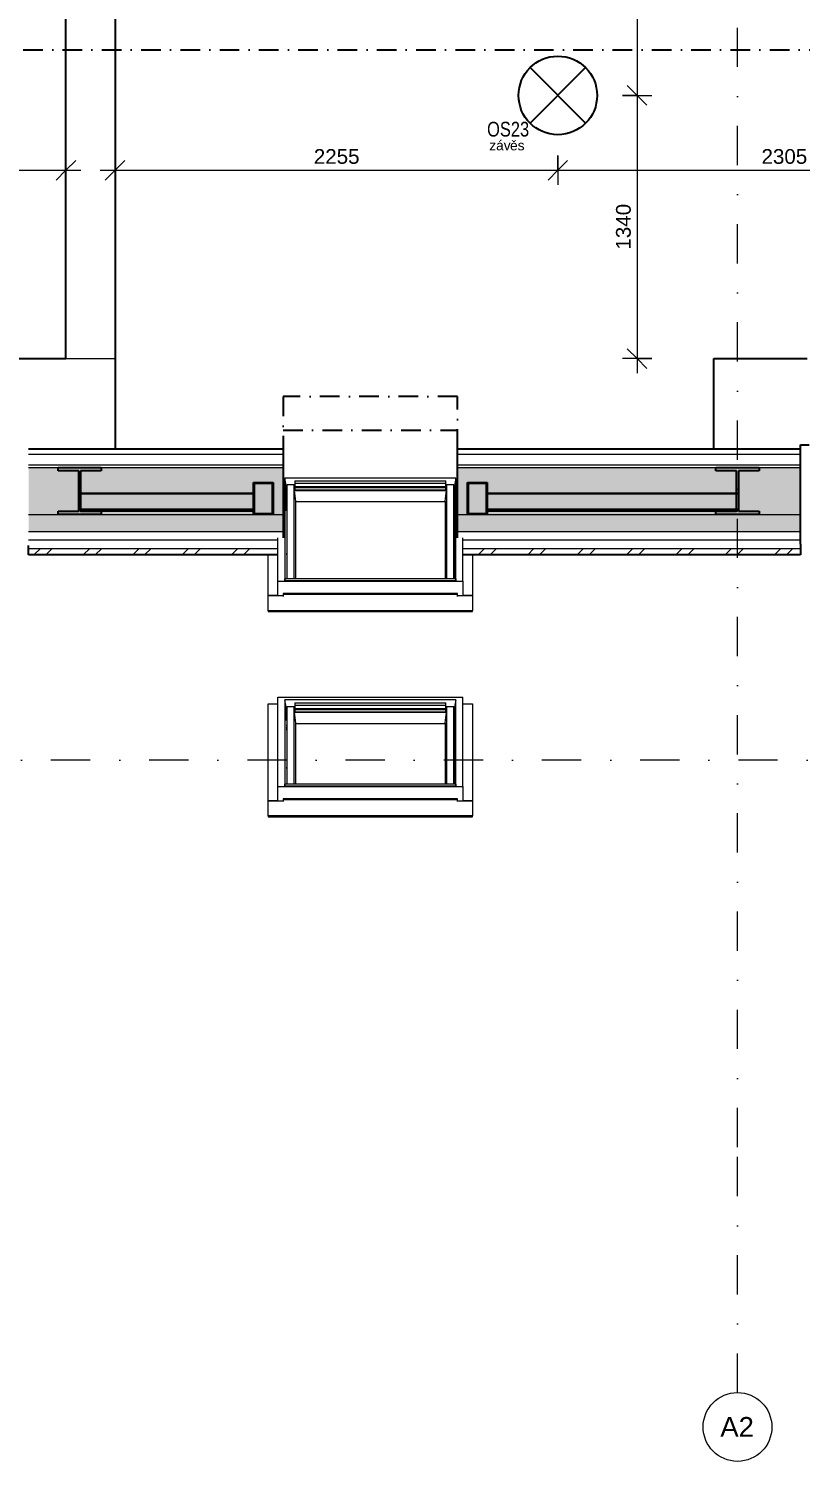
# Model space of a CAD drawing. Header units: millimetres. Extents: x -2236 to 45464, y -3604 to 14792.
# Drawn here: x 4490 to 8420, y -3571 to 3725 of the extents above; entities that cross this region are included whole.
import ezdxf

# ---------------------------------------------------------------- set-up
doc = ezdxf.new("R2010")
doc.units = ezdxf.units.MM
doc.linetypes.add('HA_DashDot_10mm-S3mm', pattern=[500, 200, -150, 0, -150])
doc.linetypes.add('HA_DashDot_4mm-S1mm', pattern=[200, 100, -50, 0, -50])
for name, color, linetype, lineweight in [('-UNDERLAY_A-GLAZ-____-OTLN', 9, 'Continuous', 5), ('A-____-____-DIMS', 9, 'Continuous', 5), ('A-____-____-DIMS-50', 9, 'Continuous', 5), ('A-FLOR-____-OVHD', 9, 'HA_DashDot_4mm-S1mm', 25), ('A-GENM-____-MCUT', 9, 'Continuous', 25), ('A-GLAZ-____-OTLN', 9, 'Continuous', 5), ('A-ROOF-____-MCUT', 9, 'Continuous', 25), ('A-ROOF-____-PATT', 9, 'Continuous', 25), ('A-WALL-____-MCUT', 9, 'Continuous', 9), ('E-LITE-EQPM-IDEN', 9, 'Continuous', 9), ('E-LITE-EQPM-OTLN', 9, 'Continuous', 9), ('G-____-____-TEXT', 9, 'Continuous', 5), ('I-WALL-____-MCUT', 9, 'Continuous', 25), ('S-GRID-____-IDEN', 9, 'Continuous', 9), ('S-GRID-____-OTLN', 9, 'Continuous', 5)]:
    doc.layers.add(name, color=color, linetype=linetype, lineweight=lineweight)
doc.styles.add('Arial', font='arial.ttf', dxfattribs={"height": 100})
doc.styles.add('Arial_1', font='arial.ttf', dxfattribs={"height": 75})
doc.styles.add('Arial_2', font='arial.ttf', dxfattribs={"width": 0.8, "height": 75})
doc.styles.add('Arial_3', font='arial.ttf', dxfattribs={"height": 50})
doc.dimstyles.new('Inner_Dimensions_1', dxfattribs={"dimscale": 304.8, "dimtxt": 76.519455, "dimasz": 0.328084, "dimexe": 0.246063, "dimexo": 0.0625, "dimgap": 0.032808, "dimtad": 1, "dimdec": 0, "dimzin": 0, "dimdsep": 46, "dimtxsty": 'Arial_1', "dimblk1": 'OBLIQUE', "dimblk2": 'OBLIQUE', "dimsah": 1, "dimcen": 0.09, "dimdle": 0.246063, "dimazin": 0, "dimtfac": 1, "dimtdec": 4, "dimtix": 1, "dimtmove": 0, "dimatfit": 3, "dimfxl": 0.246063, "dimfxlon": 1, "dimtvp": 1, "dimtolj": 1, "dimtzin": 0, "dimlwd": 9, "dimlwe": 9, "dimarcsym": 2})
pattern_1 = [(0, (-300, 0), (58.594, 33.829), [39.062, -78.125]), (120, (-300, 0), (-58.593773, 33.82939), [39.062, -78.125]), (60, (-300, 0), (0.000227, 67.65839), [0, -78.125, 39.062, 0])]

# ---------------------------------------------------------------- blocks, each defined once
blk = doc.blocks.new('BD Libus_IFC_ifc-1-DSP_3NP-A')
at = {"layer": 'A-GENM-____-MCUT', "color": 7}
for p, q in [((4640, 1472.4), (4640, 1489.8)), ((4640, 1489.8), (4860, 1489.8)), ((4745.3, 1472.4), (4640, 1472.4)), ((4745.3, 1268.6), (4745.3, 1472.4)), ((4860, 1472.4), (4754.8, 1472.4)), ((4754.8, 1472.4), (4754.8, 1268.6)), ((4860, 1489.8), (4860, 1472.4)), ((7990, 1472.4), (7990, 1489.8)), ((7990, 1489.8), (8210, 1489.8)), ((8095.3, 1472.4), (7990, 1472.4)), ((8095.3, 1268.6), (8095.3, 1472.4)), ((8210, 1472.4), (8104.8, 1472.4)), ((8104.8, 1472.4), (8104.8, 1268.6)), ((8210, 1489.8), (8210, 1472.4)), ((5635, 1251.2), (5635, 1413.8)), ((5635, 1413.8), (5735, 1413.8)), ((5731, 1409.5), (5639, 1409.5)), ((5639, 1409.5), (5639, 1255.5)), ((5731, 1255.5), (5731, 1409.5)), ((5735, 1413.8), (5735, 1251.2)), ((6725, 1251.2), (6725, 1413.8)), ((6725, 1413.8), (6825, 1413.8)), ((6821, 1409.5), (6729, 1409.5)), ((6729, 1409.5), (6729, 1255.5)), ((6821, 1255.5), (6821, 1409.5)), ((6825, 1413.8), (6825, 1251.2)), ((4750, 1355.3), (4750, 1359.6)), ((4750, 1359.6), (5636.1, 1359.6)), ((5636.1, 1355.3), (4750, 1355.3)), ((5636.1, 1359.6), (5636.1, 1355.3)), ((6823.8, 1355.3), (6823.8, 1359.6)), ((6823.8, 1359.6), (8100, 1359.6)), ((8100, 1355.2), (6823.8, 1355.3)), ((8100, 1359.6), (8100, 1355.2)), ((4640, 1251.2), (4640, 1268.6)), ((4640, 1268.6), (4745.3, 1268.6)), ((4860, 1251.2), (4640, 1251.2)), ((4750, 1277.7), (5636.1, 1277.7)), ((4750, 1267.3), (4750, 1277.7)), ((5636.1, 1267.3), (4750, 1267.3)), ((4754.8, 1268.6), (4860, 1268.6)), ((4860, 1268.6), (4860, 1251.2)), ((5735, 1251.2), (5635, 1251.2)), ((5636.1, 1277.7), (5636.1, 1267.3)), ((5639, 1255.5), (5731, 1255.5)), ((6825, 1251.2), (6725, 1251.2)), ((6729, 1255.5), (6821, 1255.5)), ((6823.8, 1277.6), (8100, 1277.6)), ((6823.8, 1267.3), (6823.8, 1277.6)), ((8100, 1267.3), (6823.8, 1267.3)), ((7990, 1251.2), (7990, 1268.6)), ((7990, 1268.6), (8095.3, 1268.6)), ((8210, 1251.2), (7990, 1251.2)), ((8100, 1277.6), (8100, 1267.3)), ((8104.8, 1268.6), (8210, 1268.6)), ((8210, 1268.6), (8210, 1251.2))]:
    blk.add_line(p, q, dxfattribs=at)
blk = doc.blocks.new('Roof-Windows_VELUX_GLL_1061 - PK06-1841920-DSP_3NP-A')
at = {"layer": '-UNDERLAY_A-GLAZ-____-OTLN'}
for p, q in [((5759, -134.1), (5759, 321.3)), ((5759, 321.3), (6701, 321.3)), ((6665, 306.5), (5795, 306.5)), ((5795, 306.5), (5795, -130.5)), ((5801, 269.2), (5795, 306.5)), ((6665, 306.5), (6659, 269.2)), ((6665, -130.5), (6665, 306.5)), ((6701, -134.1), (6701, 321.3)), ((5709, -207.2), (5709, 286.8)), ((5709, 286.8), (5759, 286.8)), ((5801, 269.2), (5801, 201)), ((5804.1, 259.7), (5801, 259.7)), ((5801, 258.3), (5804.1, 258.3)), ((5804.1, 235.1), (5801, 235.1)), ((5804.1, 227.7), (5801, 227.7)), ((5842, 271.1), (5804.1, 271.1)), ((5804.1, 271.1), (5804.1, -122)), ((5844, 253.3), (5842, 271.1)), ((5842, -122), (5842, 271.1)), ((5842.7, 253.3), (5842.7, 243.5)), ((5842.7, 253.3), (5845, 253.3)), ((5842.7, 243.5), (5848.6, 189.3)), ((5842.7, 243.5), (6617.3, 243.5)), ((5845, 259.7), (5843.3, 259.7)), ((5843.3, 258.3), (5845, 258.3)), ((5845, 291.5), (6615, 291.5)), ((5845, 291.5), (5845, 291.5)), ((5845, 291.5), (5845, 282.8)), ((5845, 282.8), (5845, 278.3)), ((5845, 278.4), (5845, 276.9)), ((6615, 278.3), (5845, 278.3)), ((5845, 276.9), (5845, 274.6)), ((5845, 274.6), (5845, 272.1)), ((5845, 272.1), (5845, 267.8)), ((5845, 267.8), (5845, 263.4)), ((5845, 263.4), (5845, 257.2)), ((5845, 263.4), (6615, 263.4)), ((5845, 257.3), (6615, 257.3)), ((5845, 257.3), (5845, 251.3)), ((5845, 251.3), (5845, 245.8)), ((5845, 245.8), (6615, 245.8)), ((6611.4, 189.3), (6617.3, 243.5)), ((6615, 282.8), (6615, 291.5)), ((6615, 291.5), (6615, 291.5)), ((6615, 278.3), (6615, 282.8)), ((6615, 276.9), (6615, 278.4)), ((6615, 274.6), (6615, 276.9)), ((6615, 272.1), (6615, 274.6)), ((6615, 267.8), (6615, 272.1)), ((6615, 263.4), (6615, 267.8)), ((6615, 257.2), (6615, 263.4)), ((6616.7, 259.7), (6615, 259.7)), ((6615, 258.3), (6616.7, 258.3)), ((6615, 251.3), (6615, 257.3)), ((6615, 253.3), (6617.3, 253.3)), ((6615, 245.8), (6615, 251.3)), ((6618, 271.1), (6616, 253.3)), ((6617.3, 243.5), (6617.3, 253.3)), ((6655.9, 271.1), (6618, 271.1)), ((6618, 271.1), (6618, -122)), ((6655.9, -122), (6655.9, 271.1)), ((6659, 259.7), (6655.9, 259.7)), ((6655.9, 258.3), (6659, 258.3)), ((6659, 235.1), (6655.9, 235.1)), ((6659, 227.7), (6655.9, 227.7)), ((6659, -122), (6659, 269.2)), ((6701, 286.8), (6751, 286.8)), ((6751, 286.8), (6751, -207.2)), ((5804.1, 218.5), (5801, 218.5)), ((5804.1, 175.9), (5801, 175.9)), ((5801, 167.1), (5804.1, 167.1)), ((5804.1, 158.6), (5801, 158.6)), ((5804.1, 154.1), (5801, 154.1)), ((5848.6, 189.3), (5848.6, -122)), ((6611.4, 185.5), (5848.6, 185.5)), ((6611.4, 189.3), (6611.4, -122)), ((6659, 218.5), (6655.9, 218.5)), ((6659, 175.9), (6655.9, 175.9)), ((6655.9, 167.1), (6659, 167.1)), ((6659, 158.6), (6655.9, 158.6)), ((6659, 154.1), (6655.9, 154.1)), ((5804.1, -39.6), (5801, -39.6)), ((5801, -39.6), (5804.1, -39.6)), ((6659, -39.6), (6655.9, -39.6)), ((6655.9, -39.6), (6659, -39.6)), ((5759, -207.2), (5759, -134.1)), ((5759, -134.1), (6701, -134.1)), ((5795, -130.5), (6665, -130.5)), ((5795.3, -130.5), (5795.3, -122)), ((6664.7, -122), (5795.3, -122)), ((6664.7, -122), (6664.7, -130.5)), ((6701, -134.1), (6701, -207.2)), ((5759, -207.2), (5709, -207.2)), ((5709, -284.5), (5709, -207.2)), ((5709, -207.2), (5786.3, -207.2)), ((6673.7, -197.1), (5786.3, -197.1)), ((5786.3, -197.1), (5786.3, -202.2)), ((5786.3, -202.2), (5786.3, -211.5)), ((6673.7, -202.2), (5786.3, -202.2)), ((6673.7, -202.2), (6673.7, -197.1)), ((6673.7, -211.5), (6673.7, -202.2)), ((6673.7, -207.2), (6751, -207.2)), ((6751, -207.2), (6701, -207.2)), ((6751, -207.2), (6751, -284.5)), ((6751, -284.5), (5709, -284.5)), ((5709, -284.5), (5709, -289.1)), ((5709, -289.1), (6751, -289.1)), ((6751, -289.1), (6751, -284.5))]:
    blk.add_line(p, q, dxfattribs=at)
blk = doc.blocks.new('HA_LF_GenericSymbol - OS23_pokoj-1621429-DSP_3NP-A')
at = {"layer": 'E-LITE-EQPM-OTLN', "color": 11, "lineweight": 25}
for p, q in [((141.4, 141.4), (-141.4, -141.4)), ((-141.4, 141.4), (141.4, -141.4))]:
    blk.add_line(p, q, dxfattribs=at)
blk.add_circle((0, 0), 200, dxfattribs=at)
blk = doc.blocks.new('Roof-Windows_VELUX_GLL_1061 - PK08-1836828-DSP_3NP-A')
at = {"layer": 'A-GLAZ-____-OTLN'}
for p, q in [((6665, 1436.6), (5795, 1436.6)), ((5795, 1436.6), (5795, 914.6)), ((5801, 1399.3), (5795, 1436.6)), ((5801, 1399.3), (5801, 1268.9)), ((5804.1, 1389.9), (5801, 1389.9)), ((5801, 1388.5), (5804.1, 1388.5)), ((5842, 1401.2), (5804.1, 1401.2)), ((5804.1, 1401.2), (5804.1, 923.2)), ((5844, 1383.4), (5842, 1401.2)), ((5842, 923.2), (5842, 1401.2)), ((5845, 1389.9), (5843.3, 1389.9)), ((5843.3, 1388.5), (5845, 1388.5)), ((5845, 1421.7), (6615, 1421.7)), ((5845, 1421.7), (5845, 1421.7)), ((5845, 1421.7), (5845, 1413)), ((5845, 1413), (5845, 1408.5)), ((5845, 1408.6), (5845, 1407.1)), ((6615, 1408.5), (5845, 1408.5)), ((5845, 1407.1), (5845, 1404.8)), ((5845, 1404.8), (5845, 1402.3)), ((5845, 1402.3), (5845, 1398)), ((5845, 1398), (5845, 1393.6)), ((5845, 1393.6), (5845, 1387.4)), ((5845, 1393.6), (6615, 1393.6)), ((5845, 1387.5), (6615, 1387.5)), ((5845, 1387.5), (5845, 1381.5)), ((6615, 1413), (6615, 1421.7)), ((6615, 1421.7), (6615, 1421.7)), ((6615, 1408.5), (6615, 1413)), ((6615, 1407.1), (6615, 1408.6)), ((6615, 1404.8), (6615, 1407.1)), ((6615, 1402.3), (6615, 1404.8)), ((6615, 1398), (6615, 1402.3)), ((6615, 1393.6), (6615, 1398)), ((6615, 1387.4), (6615, 1393.6)), ((6616.7, 1389.9), (6615, 1389.9)), ((6615, 1388.5), (6616.7, 1388.5)), ((6615, 1381.5), (6615, 1387.5)), ((6618, 1401.2), (6616, 1383.4)), ((6655.9, 1401.2), (6618, 1401.2)), ((6618, 1401.2), (6618, 923.2)), ((6655.9, 923.2), (6655.9, 1401.2)), ((6659, 1389.9), (6655.9, 1389.9)), ((6655.9, 1388.5), (6659, 1388.5)), ((6665, 1436.6), (6659, 1399.3)), ((6659, 923.2), (6659, 1399.3)), ((6665, 914.6), (6665, 1436.6)), ((5804.1, 1365.3), (5801, 1365.3)), ((5804.1, 1357.9), (5801, 1357.9)), ((5804.1, 1348.7), (5801, 1348.7)), ((5842.7, 1383.4), (5842.7, 1373.6)), ((5842.7, 1383.4), (5845, 1383.4)), ((5842.7, 1373.6), (5848.6, 1319.5)), ((5842.7, 1373.6), (6617.3, 1373.6)), ((5845, 1381.5), (5845, 1375.9)), ((5845, 1375.9), (6615, 1375.9)), ((5848.6, 1319.5), (5848.6, 923.2)), ((6611.4, 1315.7), (5848.6, 1315.7)), ((6611.4, 1319.5), (6617.3, 1373.6)), ((6611.4, 1319.5), (6611.4, 923.2)), ((6615, 1383.4), (6617.3, 1383.4)), ((6615, 1375.9), (6615, 1381.5)), ((6617.3, 1373.6), (6617.3, 1383.4)), ((6659, 1365.3), (6655.9, 1365.3)), ((6659, 1357.9), (6655.9, 1357.9)), ((6659, 1348.7), (6655.9, 1348.7)), ((5804.1, 1306), (5801, 1306)), ((5801, 1297.3), (5804.1, 1297.3)), ((5804.1, 1288.7), (5801, 1288.7)), ((5804.1, 1284.3), (5801, 1284.3)), ((6659, 1306), (6655.9, 1306)), ((6655.9, 1297.3), (6659, 1297.3)), ((6659, 1288.7), (6655.9, 1288.7)), ((6659, 1284.3), (6655.9, 1284.3)), ((5759, 911.1), (5759, 1131.2)), ((6701, 911.1), (6701, 1131.2)), ((5709, 838), (5709, 1045.2)), ((5804.1, 1048.1), (5801, 1048.1)), ((5801, 1048.1), (5804.1, 1048.1)), ((6659, 1048.1), (6655.9, 1048.1)), ((6655.9, 1048.1), (6659, 1048.1)), ((6751, 1045.2), (6751, 838)), ((5759, 838), (5759, 911.1)), ((5759, 911.1), (6701, 911.1)), ((5795, 914.6), (6665, 914.6)), ((5795.3, 914.6), (5795.3, 923.2)), ((6664.7, 923.2), (5795.3, 923.2)), ((6664.7, 923.2), (6664.7, 914.6)), ((6701, 911.1), (6701, 838)), ((5759, 838), (5709, 838)), ((5709, 760.6), (5709, 838)), ((5709, 838), (5786.3, 838)), ((6673.7, 848.1), (5786.3, 848.1)), ((5786.3, 848.1), (5786.3, 842.9)), ((5786.3, 842.9), (5786.3, 833.7)), ((6673.7, 842.9), (5786.3, 842.9)), ((6673.7, 842.9), (6673.7, 848.1)), ((6673.7, 833.7), (6673.7, 842.9)), ((6673.7, 838), (6751, 838)), ((6751, 838), (6701, 838)), ((6751, 838), (6751, 760.6)), ((6751, 760.6), (5709, 760.6)), ((5709, 760.6), (5709, 756)), ((5709, 756), (6751, 756)), ((6751, 756), (6751, 760.6))]:
    blk.add_line(p, q, dxfattribs=at)
blk = doc.blocks.new('Grid - Radius 3_5mm-353793-DSP_3NP-A')
at = {"layer": 'S-GRID-____-IDEN'}
blk.add_circle((0, 0), 3.5, dxfattribs=at)
blk = doc.blocks.new('DIMBLOCK51-DSP_3NP-A')
at = {"layer": 'A-____-____-DIMS-50', "lineweight": 9}
for p, q in [((2390, 3079.2), (2390, 2929.2)), ((2390, 3004.2), (2390, 3079.2)), ((4680, 3079.2), (4680, 2929.2)), ((4680, 3004.2), (4680, 3079.2)), ((2390, 3004.2), (2340, 2954.2)), ((2390, 3004.2), (2440, 3054.2)), ((2390, 3004.2), (4755, 3004.2)), ((4680, 3004.2), (4630, 2954.2)), ((4680, 3004.2), (4730, 3054.2))]:
    blk.add_line(p, q, dxfattribs=at)
at = {"layer": 'A-____-____-DIMS-50', "color": 0, "lineweight": 9, "insert": (3419.6, 3111.6), "char_height": 75, "width": 276.883, "attachment_point": 1, "line_spacing_factor": 0.941778, "style": 'Arial_1'}
blk.add_mtext('2290', dxfattribs=at)
blk = doc.blocks.new('_Oblique')
at = {"color": 0, "linetype": 'ByBlock', "lineweight": -2}
blk.add_line((-0.5, -0.5), (0.5, 0.5), dxfattribs=at)
blk = doc.blocks.new('DIMBLOCK52-DSP_3NP-A')
at = {"layer": 'A-____-____-DIMS-50', "lineweight": 9}
for p, q in [((4930, 3079.2), (4930, 2929.2)), ((4930, 3004.2), (4930, 3079.2)), ((7185, 3079.2), (7185, 2929.2)), ((7185, 3004.2), (7185, 3079.2)), ((4855, 3004.2), (7185, 3004.2)), ((4930, 3004.2), (4880, 2954.2)), ((4930, 3004.2), (4980, 3054.2)), ((7185, 3004.2), (7135, 2954.2)), ((7185, 3004.2), (7235, 3054.2))]:
    blk.add_line(p, q, dxfattribs=at)
at = {"layer": 'A-____-____-DIMS-50', "color": 0, "lineweight": 9, "insert": (5942.1, 3111.6), "char_height": 75, "width": 276.883, "attachment_point": 1, "line_spacing_factor": 0.941778, "style": 'Arial_1'}
blk.add_mtext('2255', dxfattribs=at)
blk = doc.blocks.new('DIMBLOCK53-DSP_3NP-A')
at = {"layer": 'A-____-____-DIMS-50', "lineweight": 9}
for p, q in [((7185, 3079.2), (7185, 2929.2)), ((7185, 3004.2), (7185, 3079.2)), ((9490, 3079.2), (9490, 2929.2)), ((9490, 3004.2), (9490, 3079.2)), ((7185, 3004.2), (7135, 2954.2)), ((7185, 3004.2), (7235, 3054.2)), ((7185, 3004.2), (9565, 3004.2)), ((9490, 3004.2), (9440, 2954.2)), ((9490, 3004.2), (9540, 3054.2))]:
    blk.add_line(p, q, dxfattribs=at)
at = {"layer": 'A-____-____-DIMS-50', "color": 0, "lineweight": 9, "insert": (8222.1, 3111.6), "char_height": 75, "width": 276.883, "attachment_point": 1, "line_spacing_factor": 0.941778, "style": 'Arial_1'}
blk.add_mtext('2305', dxfattribs=at)
blk = doc.blocks.new('DIMBLOCK76-DSP_3NP-A')
at = {"layer": 'A-____-____-DIMS-50', "lineweight": 9}
for p, q in [((7588.6, 4725), (7538.6, 4775)), ((7588.6, 4800), (7588.6, 3385)), ((7663.6, 4725), (7513.6, 4725)), ((7588.6, 4725), (7638.6, 4675)), ((7588.6, 4725), (7663.6, 4725)), ((7588.6, 3385), (7538.6, 3435)), ((7513.6, 3385), (7663.6, 3385)), ((7588.6, 3385), (7513.6, 3385)), ((7588.6, 3385), (7638.6, 3335))]:
    blk.add_line(p, q, dxfattribs=at)
at = {"layer": 'A-____-____-DIMS-50', "color": 0, "lineweight": 9, "insert": (7481.2, 3939.6), "char_height": 75, "width": 276.883, "attachment_point": 1, "rotation": 90, "line_spacing_factor": 0.941778, "style": 'Arial_1'}
blk.add_mtext('1340', dxfattribs=at)
blk = doc.blocks.new('DIMBLOCK77-DSP_3NP-A')
at = {"layer": 'A-____-____-DIMS-50', "lineweight": 9}
for p, q in [((7588.6, 3385), (7538.6, 3435)), ((7513.6, 3385), (7663.6, 3385)), ((7588.6, 3385), (7513.6, 3385)), ((7588.6, 3385), (7588.6, 1970)), ((7588.6, 3385), (7638.6, 3335)), ((7663.6, 2045), (7513.6, 2045)), ((7588.6, 2045), (7538.6, 2095)), ((7588.6, 2045), (7638.6, 1995)), ((7588.6, 2045), (7663.6, 2045))]:
    blk.add_line(p, q, dxfattribs=at)
at = {"layer": 'A-____-____-DIMS-50', "color": 0, "lineweight": 9, "insert": (7481.2, 2599.6), "char_height": 75, "width": 276.883, "attachment_point": 1, "rotation": 90, "line_spacing_factor": 0.941778, "style": 'Arial_1'}
blk.add_mtext('1340', dxfattribs=at)

msp = doc.modelspace()

# ---------------------------------------------------------------- hatches: boundary and pattern name
at = {"layer": 'A-ROOF-____-PATT', "lineweight": 5}
h = msp.add_hatch(dxfattribs=at)
h.set_pattern_fill('FP_2', color=256, style=0, pattern_type=2)
h.set_pattern_definition(pattern_1)
h.paths.add_polyline_path([(22158.5, 1251.2), (22219.4, 1489.8), (19135, 1489.8), (19135, 1251.2), (21900.5, 1251.2)])
h.paths.add_polyline_path([(265.8, 1251.2), (1870, 1251.2), (1870, 1489.8), (-340, 1489.8), (-340, 1251.2)])
h.paths.add_polyline_path([(4490, 1251.2), (5786.3, 1251.2), (5786.3, 1489.8), (4490, 1489.8), (4490, 1402.4)])
h.paths.add_polyline_path([(6673.7, 1251.2), (8420, 1251.2), (8420, 1489.8), (6673.7, 1489.8), (6673.7, 1268.9)])
h.paths.add_polyline_path([(16515, 1251.2), (16515, 1489.8), (14818.7, 1489.8), (14818.7, 1251.2), (16075.7, 1251.2)])
h.paths.add_polyline_path([(12165, 1251.2), (13931.3, 1251.2), (13931.3, 1489.8), (12165, 1489.8), (12165, 1402.4)])
h = msp.add_hatch(dxfattribs=at)
h.set_pattern_fill('FP_2', color=256, style=0, pattern_type=2)
h.set_pattern_definition(pattern_1)
h.paths.add_polyline_path([(22136.4, 1164.5), (22158.5, 1251.2), (19135, 1251.2), (19135, 1164.5), (21900.5, 1164.5)])
h.paths.add_polyline_path([(-340, 1164.5), (1870, 1164.5), (1870, 1251.2), (-340, 1251.2)])
h.paths.add_polyline_path([(4490, 1164.5), (5786.3, 1164.5), (5786.3, 1251.2), (4490, 1251.2)])
h.paths.add_polyline_path([(16515, 1164.5), (16515, 1251.2), (14818.7, 1251.2), (14818.7, 1164.5), (16075.7, 1164.5)])
h.paths.add_polyline_path([(6673.7, 1164.5), (8420, 1164.5), (8420, 1251.2), (6673.7, 1251.2)])
h.paths.add_polyline_path([(13931.3, 1164.5), (13931.3, 1251.2), (12165, 1251.2), (12165, 1164.5), (13787.5, 1164.5)])
h = msp.add_hatch(dxfattribs=at)
h.set_pattern_fill('FP_1', color=256, style=0, pattern_type=2)
h.set_pattern_definition([(45, (-300, 0), (-125.7236, 125.7236), []), (45, (-300, 190.5), (-125.7236, 125.7236), [])])
h.paths.add_polyline_path([(22106, 1045.2), (22114.3, 1077.8), (19135, 1077.8), (19135, 1045.2), (21900.5, 1045.2)])
h.paths.add_polyline_path([(-385, 1045.2), (1870, 1045.2), (1870, 1077.8), (-340, 1077.8), (-340, 1065.3), (-385, 1065.3)])
h.paths.add_polyline_path([(4490, 1045.2), (5759, 1045.2), (5759, 1077.8), (4490, 1077.8)])
h.paths.add_polyline_path([(16515, 1045.2), (16515, 1077.8), (14846, 1077.8), (14846, 1045.2), (16075.7, 1045.2)])
h.paths.add_polyline_path([(6701, 1045.2), (8420, 1045.2), (8420, 1077.8), (6701, 1077.2)])
h.paths.add_polyline_path([(12165, 1045.2), (13904, 1045.7), (13904, 1077.8), (12165, 1077.8)])

# ---------------------------------------------------------------- linework, layer by layer
at = {"layer": 'A-FLOR-____-OVHD'}
for p, q in [((-340, 3616.8), (22761.9, 3616.8)), ((6673.7, 1851), (5786.3, 1851)), ((5786.3, 1851), (5786.3, 1584.7)), ((6673.7, 1584.7), (6673.7, 1851)), ((5786.3, 1680.5), (6673.7, 1680.5))]:
    msp.add_line(p, q, dxfattribs=at)
at = {"layer": 'A-ROOF-____-MCUT'}
for p, q in [((4490, 1584.7), (5786.3, 1584.7)), ((5786.3, 1584.7), (5786.3, 1131.2)), ((6673.7, 1131.2), (6673.7, 1584.7)), ((6673.7, 1584.7), (8420, 1584.7)), ((8420, 1099.4), (8420, 1045.2)), ((4490, 1045.2), (4490, 1093.4)), ((5759, 1045.2), (4490, 1045.2)), ((8420, 1045.2), (6701, 1045.2))]:
    msp.add_line(p, q, dxfattribs=at)
at = {"layer": 'A-ROOF-____-MCUT', "lineweight": 9}
for p, q in [((4490, 1557.5), (5786.3, 1557.5)), ((6673.7, 1557.5), (8420, 1557.5)), ((4490, 1503.3), (5786.3, 1503.3)), ((4490, 1489.8), (5786.3, 1489.8)), ((6673.7, 1503.3), (8420, 1503.3)), ((6673.7, 1489.8), (8420, 1489.8)), ((4490, 1251.2), (5786.3, 1251.2)), ((6673.7, 1251.2), (8420, 1251.2)), ((4490, 1164.5), (5786.3, 1164.5)), ((4490, 1121.1), (5759, 1121.1)), ((6673.7, 1164.5), (8420, 1164.5)), ((6701, 1121.1), (8420, 1121.1)), ((4490, 1077.8), (5759, 1077.8)), ((6701, 1077.8), (8420, 1077.8))]:
    msp.add_line(p, q, dxfattribs=at)
at = {"layer": 'A-WALL-____-MCUT', "lineweight": 25}
for p, q in [((4434.8, 2045), (4680, 2045)), ((4930, 2045), (4930, 1584.7)), ((7980, 1584.7), (7980, 2045)), ((7980, 2045), (8454.8, 2045)), ((8420, 1099.4), (8420, 1605)), ((8420, 1605), (8465, 1605))]:
    msp.add_line(p, q, dxfattribs=at)
at = {"layer": 'A-WALL-____-MCUT'}
msp.add_line((4680, 2045), (4930, 2045), dxfattribs=at)
at = {"layer": 'I-WALL-____-MCUT'}
for p, q in [((4680, 2045), (4680, 6725)), ((4930, 4725), (4930, 2045))]:
    msp.add_line(p, q, dxfattribs=at)
at = {"layer": 'S-GRID-____-OTLN', "linetype": 'HA_DashDot_10mm-S3mm', "lineweight": 9}
for p, q in [((8100, -1971.1), (8100, 13159.9)), ((24807.7, 0), (-636.4, 0)), ((8100, -3221.1), (8100, -1971.1))]:
    msp.add_line(p, q, dxfattribs=at)

# ---------------------------------------------------------------- block references
at = {"layer": '-UNDERLAY_A-GLAZ-____-OTLN'}
msp.add_blockref('Roof-Windows_VELUX_GLL_1061 - PK06-1841920-DSP_3NP-A', (0, 0), dxfattribs=at)
at = {"lineweight": 5}
msp.add_blockref('BD Libus_IFC_ifc-1-DSP_3NP-A', (0, 0), dxfattribs=at)
at = {"layer": 'A-GLAZ-____-OTLN'}
msp.add_blockref('Roof-Windows_VELUX_GLL_1061 - PK08-1836828-DSP_3NP-A', (0, 0), dxfattribs=at)
at = {"layer": 'E-LITE-EQPM-OTLN', "color": 11, "lineweight": 25}
msp.add_blockref('HA_LF_GenericSymbol - OS23_pokoj-1621429-DSP_3NP-A', (7185, 3385), dxfattribs=at)
at = {"layer": 'S-GRID-____-IDEN', "xscale": 49.99999999999998, "yscale": 49.99999999999998, "zscale": 49.99999999999998}
msp.add_blockref('Grid - Radius 3_5mm-353793-DSP_3NP-A', (8100, -3396.1), dxfattribs=at)

# ---------------------------------------------------------------- texts
at = {"layer": 'E-LITE-EQPM-IDEN', "lineweight": 5, "insert": (6824.6, 3250.6), "char_height": 75, "width": 262.953, "attachment_point": 1, "style": 'Arial_2'}
msp.add_mtext('OS23', dxfattribs=at)
at = {"layer": 'G-____-____-TEXT', "color": 11, "lineweight": 9, "char_height": 50, "attachment_point": 1, "style": 'Arial_3'}
for s, insert, width in [('záv', (6835.8, 3155.3), 128.27), ('ěs', (6941.6, 3155.3), 92.194)]:
    msp.add_mtext(s, dxfattribs=dict(at, insert=insert, width=width))
at = {"layer": 'S-GRID-____-IDEN', "lineweight": 5, "insert": (8012.6, -3345.4), "char_height": 100, "width": 212.447, "attachment_point": 1, "style": 'Arial'}
msp.add_mtext('A2', dxfattribs=at)

# ---------------------------------------------------------------- dimensions: what is measured, and where the dimension line sits
at = {"layer": 'A-____-____-DIMS', "lineweight": 9}
for base, p1, p2, picture, middle in [((7588.6, 3385), (7663.6, 4725), (7513.6, 3385), 'DIMBLOCK76-DSP_3NP-A', (7540.3, 4055)), ((7588.6, 2045), (7513.6, 3385), (7663.6, 2045), 'DIMBLOCK77-DSP_3NP-A', (7540.3, 2715))]:
    dim = msp.add_linear_dim(base=base, p1=p1, p2=p2, angle=90, dimstyle='Inner_Dimensions_1', override={"dimpost": '<>', "dimfxl": 1348.369386}, dxfattribs=at)
    dim.commit()
    dim.dimension.update_dxf_attribs({"geometry": picture, "text_midpoint": middle})
for base, p1, p2, override, picture, middle in [((4680, 3004.2), (2390, 3079.2), (4680, 3079.2), {"dimpost": '<>', "dimfxl": 2290}, 'DIMBLOCK51-DSP_3NP-A', (3535, 3052.5)), ((7185, 3004.2), (4930, 3079.2), (7185, 3079.2), {"dimpost": '<>', "dimfxl": 2255}, 'DIMBLOCK52-DSP_3NP-A', (6057.5, 3052.5)), ((9490, 3004.2), (7185, 3079.2), (9490, 3079.2), {"dimpost": '<>', "dimfxl": 2305}, 'DIMBLOCK53-DSP_3NP-A', (8337.5, 3052.6))]:
    dim = msp.add_linear_dim(base=base, p1=p1, p2=p2, dimstyle='Inner_Dimensions_1', override=override, dxfattribs=at)
    dim.commit()
    dim.dimension.update_dxf_attribs({"geometry": picture, "text_midpoint": middle})

doc.saveas('drawing.dxf')
